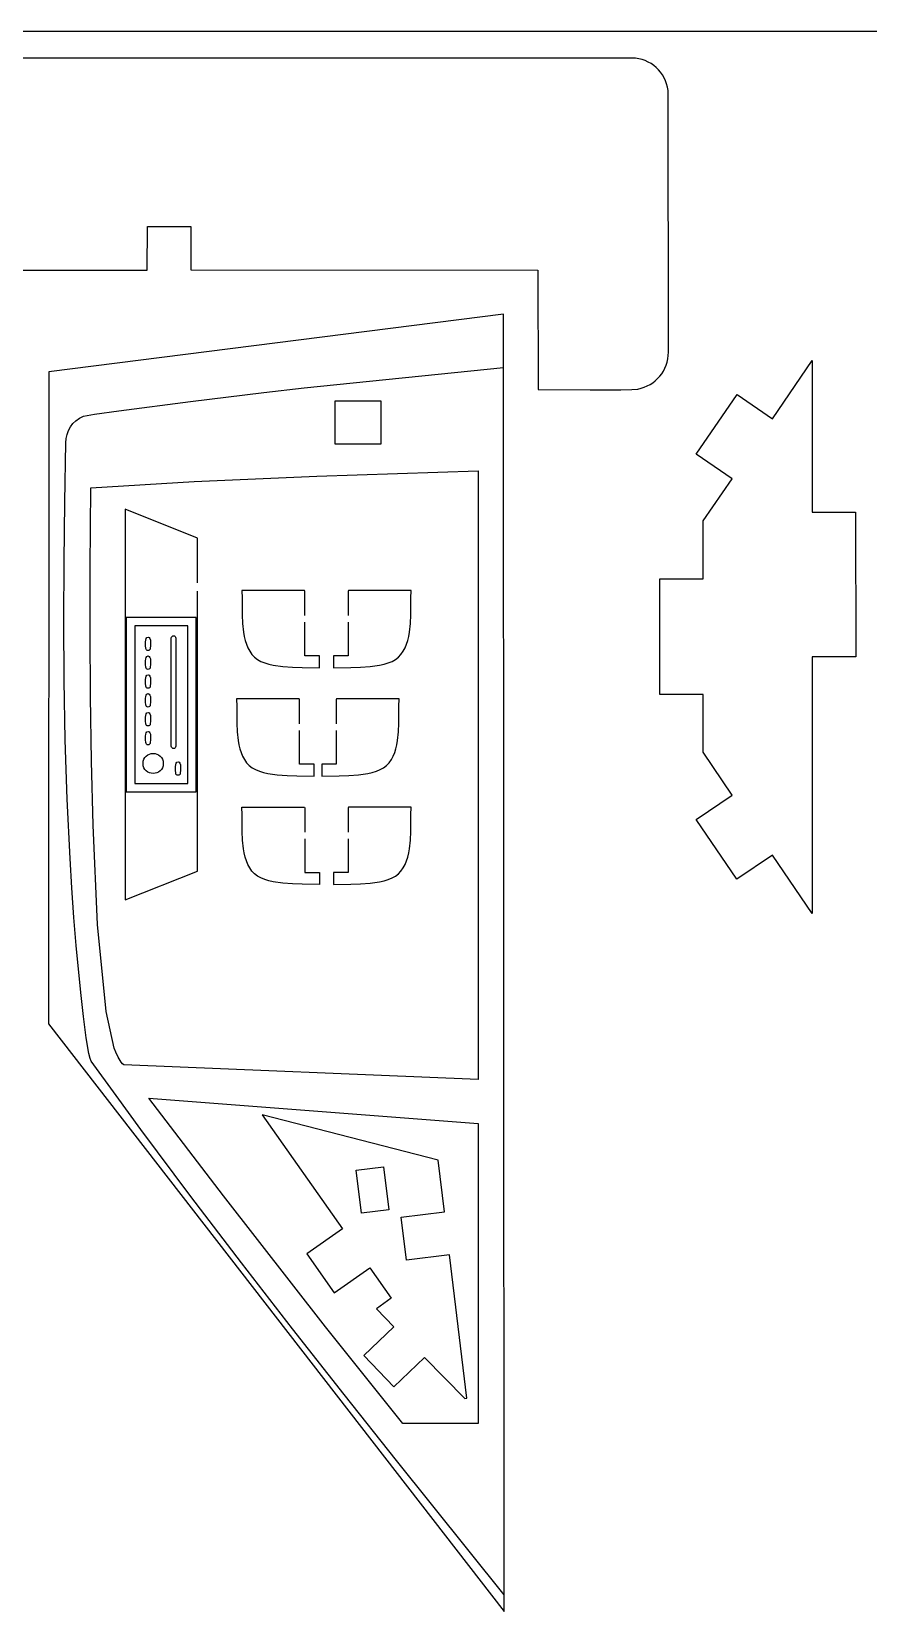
# Model space of a CAD drawing. Extents: x 279 to 859, y 491 to 871.
# Drawn here: x 518.1 to 567.8, y 777.1 to 871 of the extents above; entities that cross this region are included whole.
import ezdxf

# ---------------------------------------------------------------- set-up
doc = ezdxf.new("R2010")
doc.units = 0
doc.layers.get('0').update_dxf_attribs({"linetype": 'CONTINUOUS'})

msp = doc.modelspace()

# ---------------------------------------------------------------- linework, layer by layer
at = {"color": 7}
msp.add_line((858.559376, 871.005032), (278.559376, 871.005032), dxfattribs=at)
at = {"color": 3}
for p, q in [((553.761116, 869.432494), (472.939616, 869.432494)), ((553.967958, 869.420186), (553.761116, 869.432494)), ((554.168094, 869.389684), (553.967958, 869.420186)), ((554.360885, 869.341789), (554.168094, 869.389684)), ((554.54569, 869.277304), (554.360885, 869.341789)), ((554.721869, 869.19703), (554.54569, 869.277304)), ((554.888783, 869.101769), (554.721869, 869.19703)), ((555.045791, 868.992323), (554.888783, 869.101769)), ((555.192254, 868.869494), (555.045791, 868.992323)), ((555.327531, 868.734084), (555.192254, 868.869494)), ((555.450982, 868.586895), (555.327531, 868.734084)), ((555.561968, 868.428728), (555.450982, 868.586895)), ((555.659849, 868.260385), (555.561968, 868.428728)), ((555.743984, 868.082668), (555.659849, 868.260385)), ((555.813734, 867.89638), (555.743984, 868.082668)), ((555.868458, 867.702321), (555.813734, 867.89638)), ((555.907516, 867.501294), (555.868458, 867.702321)), ((555.918516, 851.945194), (555.907516, 867.501294)), ((524.933416, 856.832894), (524.955016, 859.413294)), ((524.955016, 859.413294), (527.534316, 859.413294)), ((527.534316, 859.413294), (527.535016, 856.836894)), ((501.731816, 856.832894), (524.933416, 856.832894)), ((527.535016, 856.836894), (548.156316, 856.832894)), ((548.156316, 856.832894), (548.177316, 849.736594)), ((546.118282, 854.212562), (519.103982, 850.772562)), ((546.150182, 777.100762), (546.118282, 854.212562)), ((555.883993, 851.547516), (555.909777, 851.743817)), ((555.909777, 851.743817), (555.918516, 851.945194)), ((555.52201, 850.66873), (555.623325, 850.828261)), ((555.623325, 850.828261), (555.710828, 850.996664)), ((555.710828, 850.996664), (555.783871, 851.17318)), ((555.783871, 851.17318), (555.841808, 851.357051)), ((555.841808, 851.357051), (555.883993, 851.547516)), ((562.11112, 847.983186), (564.47062, 851.456486)), ((564.47062, 851.456486), (564.46702, 842.446586)), ((519.103982, 850.772562), (519.074082, 812.028362)), ((554.291842, 849.803006), (554.480376, 849.864224)), ((554.480376, 849.864224), (554.660271, 849.940388)), ((554.660271, 849.940388), (554.83088, 850.03074)), ((554.83088, 850.03074), (554.991558, 850.134519)), ((554.991558, 850.134519), (555.141656, 850.250967)), ((555.141656, 850.250967), (555.280528, 850.379324)), ((555.280528, 850.379324), (555.407529, 850.518832)), ((555.407529, 850.518832), (555.52201, 850.66873)), ((548.177316, 849.736594), (551.269254, 849.716294)), ((551.269254, 849.716294), (553.097658, 849.719776)), ((553.097658, 849.719776), (553.748098, 849.733176)), ((553.748098, 849.733176), (554.095316, 849.757494)), ((554.095316, 849.757494), (554.291842, 849.803006)), ((557.57542, 845.877786), (560.00472, 849.425586)), ((560.00472, 849.425586), (562.11112, 847.983186)), ((559.70392, 844.420186), (557.57542, 845.877786)), ((521.587182, 843.878062), (527.736882, 844.257362)), ((527.736882, 844.257362), (535.029182, 844.588562)), ((535.029182, 844.588562), (544.610182, 844.903262)), ((544.610182, 844.903262), (544.609982, 808.726562)), ((557.99522, 841.924586), (559.70392, 844.420186)), ((521.555882, 839.132762), (521.587182, 843.878062)), ((564.46702, 842.446586), (567.04682, 842.446586)), ((567.04682, 842.446586), (567.05042, 833.847286)), ((557.99522, 838.484886), (557.99522, 841.924586)), ((521.556376, 835.334285), (521.555882, 839.132762)), ((555.41542, 831.605286), (555.41542, 838.484886)), ((555.41542, 838.484886), (557.99522, 838.484886)), ((521.576107, 831.486974), (521.556376, 835.334285)), ((567.05042, 833.847286), (564.47062, 833.847286)), ((564.47062, 833.847286), (564.47062, 818.581086)), ((521.628276, 827.640507), (521.576107, 831.486974)), ((557.99522, 831.605286), (555.41542, 831.605286)), ((557.99522, 828.165486), (557.99522, 831.605286)), ((521.726082, 823.844562), (521.628276, 827.640507)), ((559.71062, 825.624686), (557.99522, 828.165486)), ((557.57262, 824.181086), (559.71062, 825.624686)), ((521.996682, 817.936862), (521.726082, 823.844562)), ((559.97842, 820.617486), (557.57262, 824.181086)), ((562.11652, 822.061086), (559.97842, 820.617486)), ((564.47062, 818.581086), (562.11652, 822.061086)), ((522.510882, 812.749362), (521.996682, 817.936862)), ((522.987282, 810.570862), (522.510882, 812.749362)), ((519.074082, 812.028362), (546.150182, 777.100762)), ((523.074829, 810.348387), (522.987282, 810.570862)), ((523.220482, 810.041837), (523.074829, 810.348387)), ((523.392535, 809.754224), (523.220482, 810.041837)), ((523.478553, 809.649711), (523.392535, 809.754224)), ((523.559282, 809.588562), (523.478553, 809.649711)), ((544.609982, 808.726562), (523.559282, 809.588562)), ((529.470782, 801.799262), (525.046382, 807.610162)), ((525.046382, 807.610162), (544.610182, 806.109962)), ((544.610182, 806.109962), (544.606082, 788.260662)), ((535.544782, 794.006762), (529.470782, 801.799262)), ((540.129882, 788.260662), (535.544782, 794.006762)), ((544.606082, 788.260662), (540.129882, 788.260662))]:
    msp.add_line(p, q, dxfattribs=at)
at = {"color": 1}
for p, q in [((534.276782, 849.829462), (546.126482, 851.037162)), ((523.25444, 848.463557), (527.517344, 849.010899)), ((527.517344, 849.010899), (531.879643, 849.544873)), ((531.879643, 849.544873), (534.276782, 849.829462)), ((520.710165, 847.875729), (520.918249, 848.021157)), ((520.918249, 848.021157), (521.155482, 848.138862)), ((521.155482, 848.138862), (521.364446, 848.186255)), ((521.364446, 848.186255), (521.805433, 848.258628)), ((521.805433, 848.258628), (523.25444, 848.463557)), ((520.126035, 846.816046), (520.180205, 847.064388)), ((520.180205, 847.064388), (520.266249, 847.296908)), ((520.266249, 847.296908), (520.383619, 847.511224)), ((520.383619, 847.511224), (520.531773, 847.704958)), ((520.531773, 847.704958), (520.710165, 847.875729)), ((520.042401, 843.028453), (520.104282, 846.554262)), ((520.104282, 846.554262), (520.126035, 846.816046)), ((520.002087, 839.500493), (520.042401, 843.028453)), ((519.989941, 835.97138), (520.002087, 839.500493)), ((520.012569, 832.442112), (519.989941, 835.97138)), ((527.855282, 836.187262), (523.694482, 836.187262)), ((523.694482, 836.187262), (523.694482, 825.811562)), ((527.855282, 825.811562), (527.855282, 836.187262)), ((527.349482, 835.681462), (524.200282, 835.681462)), ((524.200282, 835.681462), (524.200282, 826.317462)), ((524.846044, 834.732049), (524.856578, 834.839421)), ((524.856578, 834.839421), (524.881833, 834.929473)), ((524.881833, 834.929473), (524.926329, 834.991416)), ((524.926329, 834.991416), (524.994582, 835.014462)), ((524.994582, 835.014462), (525.062839, 834.991412)), ((525.062839, 834.991412), (525.107346, 834.929459)), ((525.107346, 834.929459), (525.132618, 834.839394)), ((525.132618, 834.839394), (525.143169, 834.732012)), ((526.374882, 834.957962), (526.386385, 835.015056)), ((526.374882, 828.522562), (526.374882, 834.957962)), ((526.386385, 835.015056), (526.41671, 835.055837)), ((526.41671, 835.055837), (526.459584, 835.080306)), ((526.459584, 835.080306), (526.508732, 835.088462)), ((526.508732, 835.088462), (526.55788, 835.080306)), ((526.55788, 835.080306), (526.600754, 835.055837)), ((526.600754, 835.055837), (526.631079, 835.015056)), ((526.631079, 835.015056), (526.642582, 834.957962)), ((526.642582, 834.957962), (526.642582, 828.522562)), ((527.349482, 826.317462), (527.349482, 835.681462)), ((524.851074, 834.508507), (524.846044, 834.732049)), ((524.860782, 834.345162), (524.851074, 834.508507)), ((524.872285, 834.288068), (524.860782, 834.345162)), ((524.90261, 834.247287), (524.872285, 834.288068)), ((524.881833, 833.808473), (524.926329, 833.870416)), ((524.945484, 834.222818), (524.90261, 834.247287)), ((524.926329, 833.870416), (524.994582, 833.893462)), ((524.994632, 834.214662), (524.945484, 834.222818)), ((524.994582, 833.893462), (525.062839, 833.870412)), ((525.04378, 834.222818), (524.994632, 834.214662)), ((525.086654, 834.247287), (525.04378, 834.222818)), ((525.062839, 833.870412), (525.107346, 833.808459)), ((525.116979, 834.288068), (525.086654, 834.247287)), ((525.128482, 834.345162), (525.116979, 834.288068)), ((525.138174, 834.508465), (525.128482, 834.345162)), ((525.143169, 834.732012), (525.138174, 834.508465)), ((524.846044, 833.611049), (524.856578, 833.718421)), ((524.851074, 833.387507), (524.846044, 833.611049)), ((524.860782, 833.224162), (524.851074, 833.387507)), ((524.856578, 833.718421), (524.881833, 833.808473)), ((524.872285, 833.167068), (524.860782, 833.224162)), ((524.90261, 833.126287), (524.872285, 833.167068)), ((524.945484, 833.101818), (524.90261, 833.126287)), ((524.994632, 833.093662), (524.945484, 833.101818)), ((525.04378, 833.101818), (524.994632, 833.093662)), ((525.086654, 833.126287), (525.04378, 833.101818)), ((525.116979, 833.167068), (525.086654, 833.126287)), ((525.107346, 833.808459), (525.132618, 833.718394)), ((525.128482, 833.224162), (525.116979, 833.167068)), ((525.138174, 833.387465), (525.128482, 833.224162)), ((525.132618, 833.718394), (525.143169, 833.611012)), ((525.143169, 833.611012), (525.138174, 833.387465)), ((520.076574, 828.913688), (520.012569, 832.442112)), ((524.846044, 832.490049), (524.856578, 832.597421)), ((524.851074, 832.266507), (524.846044, 832.490049)), ((524.860782, 832.103162), (524.851074, 832.266507)), ((524.856578, 832.597421), (524.881833, 832.687473)), ((524.872285, 832.046068), (524.860782, 832.103162)), ((524.90261, 832.005287), (524.872285, 832.046068)), ((524.881833, 832.687473), (524.926329, 832.749416)), ((524.945484, 831.980818), (524.90261, 832.005287)), ((524.926329, 832.749416), (524.994582, 832.772462)), ((524.994582, 832.772462), (525.062839, 832.749412)), ((525.086654, 832.005287), (525.04378, 831.980818)), ((525.062839, 832.749412), (525.107346, 832.687459)), ((525.116979, 832.046068), (525.086654, 832.005287)), ((525.107346, 832.687459), (525.132618, 832.597394)), ((525.128482, 832.103162), (525.116979, 832.046068)), ((525.138174, 832.266465), (525.128482, 832.103162)), ((525.132618, 832.597394), (525.143169, 832.490012)), ((525.143169, 832.490012), (525.138174, 832.266465)), ((524.846044, 831.368949), (524.856578, 831.476321)), ((524.851074, 831.145407), (524.846044, 831.368949)), ((524.860782, 830.982062), (524.851074, 831.145407)), ((524.856578, 831.476321), (524.881833, 831.566373)), ((524.881833, 831.566373), (524.926329, 831.628316)), ((524.926329, 831.628316), (524.994582, 831.651362)), ((524.994632, 831.972662), (524.945484, 831.980818)), ((524.994582, 831.651362), (525.062839, 831.628312)), ((525.04378, 831.980818), (524.994632, 831.972662)), ((525.062839, 831.628312), (525.107346, 831.566359)), ((525.107346, 831.566359), (525.132618, 831.476294)), ((525.138174, 831.145365), (525.128482, 830.982062)), ((525.132618, 831.476294), (525.143169, 831.368912)), ((525.143169, 831.368912), (525.138174, 831.145365)), ((524.846044, 830.247912), (524.856578, 830.355294)), ((524.851074, 830.024365), (524.846044, 830.247912)), ((524.856578, 830.355294), (524.881833, 830.445359)), ((524.872285, 830.924935), (524.860782, 830.982062)), ((524.90261, 830.884131), (524.872285, 830.924935)), ((524.881833, 830.445359), (524.926329, 830.507312)), ((524.945484, 830.859648), (524.90261, 830.884131)), ((524.926329, 830.507312), (524.994582, 830.530362)), ((524.994632, 830.851487), (524.945484, 830.859648)), ((524.994582, 830.530362), (525.062839, 830.507308)), ((525.04378, 830.859648), (524.994632, 830.851487)), ((525.086654, 830.884131), (525.04378, 830.859648)), ((525.062839, 830.507308), (525.107346, 830.445345)), ((525.116979, 830.924935), (525.086654, 830.884131)), ((525.107346, 830.445345), (525.132618, 830.355268)), ((525.128482, 830.982062), (525.116979, 830.924935)), ((525.132618, 830.355268), (525.143169, 830.247874)), ((525.143169, 830.247874), (525.138174, 830.024323)), ((524.846044, 829.126899), (524.856578, 829.234252)), ((524.860782, 829.861062), (524.851074, 830.024365)), ((524.856578, 829.234252), (524.881833, 829.324288)), ((524.872285, 829.803968), (524.860782, 829.861062)), ((524.90261, 829.763187), (524.872285, 829.803968)), ((524.881833, 829.324288), (524.926329, 829.386221)), ((524.945484, 829.738718), (524.90261, 829.763187)), ((524.926329, 829.386221), (524.994582, 829.409262)), ((524.994632, 829.730562), (524.945484, 829.738718)), ((524.994582, 829.409262), (525.062839, 829.386213)), ((525.04378, 829.738718), (524.994632, 829.730562)), ((525.086654, 829.763187), (525.04378, 829.738718)), ((525.062839, 829.386213), (525.107346, 829.32426)), ((525.116979, 829.803968), (525.086654, 829.763187)), ((525.107346, 829.32426), (525.132618, 829.2342)), ((525.128482, 829.861062), (525.116979, 829.803968)), ((525.138174, 830.024323), (525.128482, 829.861062)), ((525.132618, 829.2342), (525.143169, 829.126824)), ((520.188558, 825.387106), (520.076574, 828.913688)), ((524.851074, 828.903392), (524.846044, 829.126899)), ((524.860782, 828.740062), (524.851074, 828.903392)), ((524.872285, 828.682935), (524.860782, 828.740062)), ((524.90261, 828.642131), (524.872285, 828.682935)), ((524.945484, 828.617648), (524.90261, 828.642131)), ((524.994632, 828.609487), (524.945484, 828.617648)), ((525.04378, 828.617648), (524.994632, 828.609487)), ((525.086654, 828.642131), (525.04378, 828.617648)), ((525.116979, 828.682935), (525.086654, 828.642131)), ((525.128482, 828.740062), (525.116979, 828.682935)), ((525.138174, 828.903307), (525.128482, 828.740062)), ((525.143169, 829.126824), (525.138174, 828.903307)), ((526.386385, 828.465435), (526.374882, 828.522562)), ((526.41671, 828.424631), (526.386385, 828.465435)), ((526.459584, 828.400148), (526.41671, 828.424631)), ((526.508732, 828.391987), (526.459584, 828.400148)), ((526.55788, 828.400148), (526.508732, 828.391987)), ((526.600754, 828.424631), (526.55788, 828.400148)), ((526.631079, 828.465435), (526.600754, 828.424631)), ((526.642582, 828.522562), (526.631079, 828.465435)), ((524.693482, 827.501862), (524.70701, 827.640713)), ((524.70701, 827.363012), (524.693482, 827.501862)), ((524.70701, 827.640713), (524.745242, 827.761052)), ((524.745242, 827.242676), (524.70701, 827.363012)), ((524.745242, 827.761052), (524.804649, 827.862879)), ((524.804649, 827.862879), (524.881701, 827.946195)), ((524.881701, 827.946195), (524.972869, 828.010997)), ((524.972869, 828.010997), (525.074625, 828.057287)), ((525.074625, 828.057287), (525.183439, 828.085063)), ((525.183439, 828.085063), (525.295782, 828.094324)), ((525.295782, 828.094324), (525.408125, 828.085072)), ((525.408125, 828.085072), (525.516939, 828.057304)), ((525.516939, 828.057304), (525.618695, 828.011021)), ((525.618695, 828.011021), (525.709863, 827.946223)), ((525.709863, 827.946223), (525.786915, 827.862908)), ((525.786915, 827.862908), (525.846322, 827.761077)), ((525.846322, 827.761077), (525.884554, 827.640728)), ((525.884554, 827.363012), (525.846322, 827.242676)), ((525.884554, 827.640728), (525.898082, 827.501862)), ((525.898082, 827.501862), (525.884554, 827.363012)), ((526.627819, 827.319849), (526.638358, 827.427184)), ((526.632862, 827.096376), (526.627819, 827.319849)), ((526.638358, 827.427184), (526.663633, 827.517204)), ((526.663633, 827.517204), (526.708167, 827.579125)), ((526.708167, 827.579125), (526.776482, 827.602162)), ((526.776482, 827.602162), (526.844706, 827.579117)), ((526.844706, 827.579117), (526.889188, 827.517176)), ((526.889188, 827.517176), (526.914442, 827.427131)), ((526.914442, 827.427131), (526.924982, 827.319774)), ((526.924982, 827.319774), (526.919976, 827.096292)), ((524.804649, 827.140853), (524.745242, 827.242676)), ((524.881701, 827.057543), (524.804649, 827.140853)), ((524.972869, 826.992747), (524.881701, 827.057543)), ((525.074625, 826.946463), (524.972869, 826.992747)), ((525.183439, 826.918694), (525.074625, 826.946463)), ((525.295782, 826.909437), (525.183439, 826.918694)), ((525.408125, 826.918694), (525.295782, 826.909437)), ((525.516939, 826.946463), (525.408125, 826.918694)), ((525.618695, 826.992747), (525.516939, 826.946463)), ((525.709863, 827.057543), (525.618695, 826.992747)), ((525.786915, 827.140853), (525.709863, 827.057543)), ((525.846322, 827.242676), (525.786915, 827.140853)), ((526.642582, 826.933062), (526.632862, 827.096376)), ((526.654085, 826.875968), (526.642582, 826.933062)), ((526.68441, 826.835187), (526.654085, 826.875968)), ((526.727284, 826.810718), (526.68441, 826.835187)), ((526.776432, 826.802562), (526.727284, 826.810718)), ((526.82558, 826.810718), (526.776432, 826.802562)), ((526.868454, 826.835187), (526.82558, 826.810718)), ((526.898779, 826.875968), (526.868454, 826.835187)), ((526.910282, 826.933062), (526.898779, 826.875968)), ((526.919976, 827.096292), (526.910282, 826.933062)), ((523.694482, 825.811562), (527.855282, 825.811562)), ((524.200282, 826.317462), (527.349482, 826.317462)), ((520.355127, 821.863364), (520.188558, 825.387106)), ((520.460943, 820.102871), (520.355127, 821.863364)), ((520.582882, 818.343462), (520.460943, 820.102871)), ((520.725696, 816.67417), (520.582882, 818.343462)), ((520.996844, 813.894249), (520.725696, 816.67417)), ((521.156383, 812.462713), (520.996844, 813.894249)), ((521.319012, 811.20341), (521.156383, 812.462713)), ((521.475066, 810.266305), (521.319012, 811.20341)), ((521.547608, 809.965441), (521.475066, 810.266305)), ((521.614882, 809.801362), (521.547608, 809.965441)), ((523.088647, 807.763293), (521.614882, 809.801362)), ((524.567339, 805.744952), (523.088647, 807.763293)), ((527.542098, 801.756881), (524.567339, 805.744952)), ((530.544348, 797.816013), (527.542098, 801.756881)), ((533.579282, 793.901212), (530.544348, 797.816013)), ((536.652091, 789.991342), (533.579282, 793.901212)), ((539.767966, 786.065268), (536.652091, 789.991342)), ((546.149682, 778.079962), (539.767966, 786.065268))]:
    msp.add_line(p, q, dxfattribs=at)
at = {"color": 5}
for p, q in [((536.120182, 849.052862), (538.833682, 849.052862)), ((536.120182, 846.473062), (536.120182, 849.052862)), ((538.833682, 849.052862), (538.834182, 846.480562)), ((538.834182, 846.480562), (536.120182, 846.473062))]:
    msp.add_line(p, q, dxfattribs=at)
at = {"color": 2}
for p, q in [((527.924782, 840.889462), (523.624782, 842.609462)), ((523.624782, 842.609462), (523.624782, 819.389362)), ((527.924782, 838.235962), (527.924782, 840.889462)), ((527.924782, 821.109362), (527.924782, 837.735962)), ((534.297982, 837.786462), (530.574282, 837.786462)), ((530.574282, 837.786462), (530.588891, 837.332818)), ((534.311082, 837.732462), (534.297982, 837.786462)), ((534.311082, 836.296362), (534.311082, 837.732462)), ((536.899282, 837.786462), (536.886182, 837.732462)), ((536.886182, 837.732462), (536.886182, 836.296362)), ((540.622982, 837.786462), (536.899282, 837.786462)), ((540.608372, 837.332818), (540.622982, 837.786462)), ((530.588891, 837.332818), (530.590433, 836.842646)), ((530.590433, 836.842646), (530.594003, 836.331039)), ((540.603261, 836.331039), (540.60683, 836.842646)), ((540.60683, 836.842646), (540.608372, 837.332818)), ((530.594003, 836.331039), (530.614694, 835.813087)), ((530.614694, 835.813087), (530.667603, 835.303882)), ((534.311082, 833.894262), (534.311082, 835.902662)), ((536.886182, 835.902662), (536.886182, 833.894262)), ((540.529661, 835.303882), (540.582569, 835.813087)), ((540.582569, 835.813087), (540.603261, 836.331039)), ((530.667603, 835.303882), (530.710856, 835.057275)), ((530.710856, 835.057275), (530.767824, 834.818515)), ((530.767824, 834.818515), (530.840394, 834.589487)), ((540.35687, 834.589487), (540.42944, 834.818515)), ((540.42944, 834.818515), (540.486408, 835.057275)), ((540.486408, 835.057275), (540.529661, 835.303882)), ((530.840394, 834.589487), (530.930452, 834.372078)), ((530.930452, 834.372078), (531.039886, 834.168174)), ((531.039886, 834.168174), (531.170582, 833.979662)), ((531.170582, 833.979662), (531.320737, 833.821155)), ((535.179682, 833.893962), (534.311082, 833.894262)), ((535.179682, 833.185462), (535.179682, 833.893962)), ((536.886182, 833.894262), (536.017582, 833.893962)), ((536.017582, 833.893962), (536.017582, 833.185462)), ((539.876526, 833.821155), (540.026682, 833.979662)), ((540.026682, 833.979662), (540.157378, 834.168174)), ((540.157378, 834.168174), (540.266812, 834.372078)), ((540.266812, 834.372078), (540.35687, 834.589487)), ((531.320737, 833.821155), (531.499811, 833.686129)), ((531.499811, 833.686129), (531.704474, 833.572662)), ((531.704474, 833.572662), (531.931399, 833.478834)), ((531.931399, 833.478834), (532.177259, 833.402723)), ((532.177259, 833.402723), (532.438726, 833.342409)), ((532.438726, 833.342409), (532.995169, 833.261487)), ((532.995169, 833.261487), (533.574108, 833.220699)), ((533.574108, 833.220699), (534.148921, 833.204678)), ((534.148921, 833.204678), (535.179682, 833.185462)), ((536.017582, 833.185462), (537.048343, 833.204678)), ((537.048343, 833.204678), (537.623156, 833.220699)), ((537.623156, 833.220699), (538.202094, 833.261487)), ((538.202094, 833.261487), (538.758538, 833.342409)), ((538.758538, 833.342409), (539.020005, 833.402723)), ((539.020005, 833.402723), (539.265865, 833.478834)), ((539.265865, 833.478834), (539.49279, 833.572662)), ((539.49279, 833.572662), (539.697453, 833.686129)), ((539.697453, 833.686129), (539.876526, 833.821155)), ((533.977783, 831.348262), (530.254083, 831.348262)), ((530.254083, 831.348262), (530.268692, 830.894618)), ((533.990883, 831.294262), (533.977783, 831.348262)), ((533.990883, 829.858162), (533.990883, 831.294262)), ((536.194843, 831.348262), (536.181743, 831.294262)), ((536.181743, 831.294262), (536.181743, 829.858162)), ((539.918543, 831.348262), (536.194843, 831.348262)), ((539.903934, 830.894618), (539.918543, 831.348262)), ((530.268692, 830.894618), (530.270234, 830.404446)), ((530.270234, 830.404446), (530.273803, 829.892839)), ((539.898822, 829.892839), (539.902392, 830.404446)), ((539.902392, 830.404446), (539.903934, 830.894618)), ((530.273803, 829.892839), (530.294495, 829.374887)), ((530.294495, 829.374887), (530.347404, 828.865682)), ((533.990883, 827.456062), (533.990883, 829.464462)), ((536.181743, 829.464462), (536.181743, 827.456062)), ((539.825222, 828.865682), (539.878131, 829.374887)), ((539.878131, 829.374887), (539.898822, 829.892839)), ((530.347404, 828.865682), (530.390657, 828.619075)), ((530.390657, 828.619075), (530.447625, 828.380315)), ((530.447625, 828.380315), (530.520194, 828.151287)), ((539.652431, 828.151287), (539.725001, 828.380315)), ((539.725001, 828.380315), (539.781969, 828.619075)), ((539.781969, 828.619075), (539.825222, 828.865682)), ((530.520194, 828.151287), (530.610253, 827.933878)), ((530.610253, 827.933878), (530.719686, 827.729974)), ((530.719686, 827.729974), (530.850383, 827.541462)), ((530.850383, 827.541462), (531.000538, 827.382955)), ((531.000538, 827.382955), (531.179611, 827.247929)), ((534.859483, 827.455762), (533.990883, 827.456062)), ((534.859483, 826.747262), (534.859483, 827.455762)), ((536.181743, 827.456062), (535.313143, 827.455762)), ((535.313143, 827.455762), (535.313143, 826.747262)), ((538.993015, 827.247929), (539.172088, 827.382955)), ((539.172088, 827.382955), (539.322243, 827.541462)), ((539.322243, 827.541462), (539.452939, 827.729974)), ((539.452939, 827.729974), (539.562373, 827.933878)), ((539.562373, 827.933878), (539.652431, 828.151287)), ((531.179611, 827.247929), (531.384274, 827.134462)), ((531.384274, 827.134462), (531.6112, 827.040634)), ((531.6112, 827.040634), (531.85706, 826.964523)), ((531.85706, 826.964523), (532.118526, 826.904209)), ((532.118526, 826.904209), (532.67497, 826.823287)), ((532.67497, 826.823287), (533.253909, 826.782499)), ((533.253909, 826.782499), (533.828722, 826.766478)), ((533.828722, 826.766478), (534.859483, 826.747262)), ((535.313143, 826.747262), (536.343904, 826.766478)), ((536.343904, 826.766478), (536.918717, 826.782499)), ((536.918717, 826.782499), (537.497656, 826.823287)), ((537.497656, 826.823287), (538.054099, 826.904209)), ((538.054099, 826.904209), (538.315566, 826.964523)), ((538.315566, 826.964523), (538.561426, 827.040634)), ((538.561426, 827.040634), (538.788351, 827.134462)), ((538.788351, 827.134462), (538.993015, 827.247929)), ((530.588891, 824.456418), (530.574282, 824.910062)), ((530.574282, 824.910062), (534.297982, 824.910062)), ((534.297982, 824.910062), (534.311082, 824.856062)), ((534.311082, 824.856062), (534.311082, 823.419962)), ((536.899282, 824.910062), (536.886182, 824.856062)), ((536.886182, 824.856062), (536.886182, 823.419962)), ((540.622982, 824.910062), (536.899282, 824.910062)), ((540.608372, 824.456418), (540.622982, 824.910062)), ((530.590433, 823.966246), (530.588891, 824.456418)), ((530.594003, 823.454639), (530.590433, 823.966246)), ((540.603261, 823.454639), (540.60683, 823.966246)), ((540.60683, 823.966246), (540.608372, 824.456418)), ((530.614694, 822.936687), (530.594003, 823.454639)), ((530.667603, 822.427482), (530.614694, 822.936687)), ((534.311082, 823.026262), (534.311082, 821.017862)), ((536.886182, 823.026262), (536.886182, 821.017862)), ((540.529661, 822.427482), (540.582569, 822.936687)), ((540.582569, 822.936687), (540.603261, 823.454639)), ((530.710856, 822.180875), (530.667603, 822.427482)), ((530.767824, 821.942115), (530.710856, 822.180875)), ((530.840394, 821.713087), (530.767824, 821.942115)), ((530.930452, 821.495678), (530.840394, 821.713087)), ((540.266812, 821.495678), (540.35687, 821.713087)), ((540.35687, 821.713087), (540.42944, 821.942115)), ((540.42944, 821.942115), (540.486408, 822.180875)), ((540.486408, 822.180875), (540.529661, 822.427482)), ((523.624782, 819.389362), (527.924782, 821.109362)), ((531.039886, 821.291774), (530.930452, 821.495678)), ((531.170582, 821.103262), (531.039886, 821.291774)), ((531.320737, 820.944755), (531.170582, 821.103262)), ((531.499811, 820.809729), (531.320737, 820.944755)), ((531.704474, 820.696262), (531.499811, 820.809729)), ((534.311082, 821.017862), (535.179682, 821.017562)), ((535.179682, 821.017562), (535.179682, 820.309062)), ((536.886182, 821.017862), (536.017582, 821.017562)), ((536.017582, 821.017562), (536.017582, 820.309062)), ((539.49279, 820.696262), (539.697453, 820.809729)), ((539.697453, 820.809729), (539.876526, 820.944755)), ((539.876526, 820.944755), (540.026682, 821.103262)), ((540.026682, 821.103262), (540.157378, 821.291774)), ((540.157378, 821.291774), (540.266812, 821.495678)), ((531.931399, 820.602434), (531.704474, 820.696262)), ((532.177259, 820.526323), (531.931399, 820.602434)), ((532.438726, 820.466009), (532.177259, 820.526323)), ((532.995169, 820.385087), (532.438726, 820.466009)), ((533.574108, 820.344299), (532.995169, 820.385087)), ((534.148921, 820.328278), (533.574108, 820.344299)), ((535.179682, 820.309062), (534.148921, 820.328278)), ((536.017582, 820.309062), (537.048343, 820.328278)), ((537.048343, 820.328278), (537.623156, 820.344299)), ((537.623156, 820.344299), (538.202094, 820.385087)), ((538.202094, 820.385087), (538.758538, 820.466009)), ((538.758538, 820.466009), (539.020005, 820.526323)), ((539.020005, 820.526323), (539.265865, 820.602434)), ((539.265865, 820.602434), (539.49279, 820.696262)), ((542.234382, 803.926362), (531.775282, 806.618562)), ((531.775282, 806.618562), (536.543582, 799.833662)), ((542.606482, 800.851162), (542.234382, 803.926362)), ((537.368782, 803.337562), (538.990582, 803.533762)), ((537.678682, 800.776162), (537.368782, 803.337562)), ((538.990582, 803.533762), (539.300582, 800.972462)), ((539.300582, 800.972462), (537.678682, 800.776162)), ((540.044882, 800.541162), (542.606482, 800.851162)), ((540.354782, 797.979862), (540.044882, 800.541162)), ((536.543582, 799.833662), (534.432882, 798.350262)), ((534.432882, 798.350262), (536.054782, 796.042362)), ((542.916382, 798.289862), (540.354782, 797.979862)), ((543.947582, 789.768462), (542.916382, 798.289862)), ((536.054782, 796.042362), (538.165682, 797.525962)), ((538.165682, 797.525962), (539.445982, 795.723062)), ((539.445982, 795.723062), (538.567882, 795.080262)), ((538.567882, 795.080262), (539.610982, 794.023362)), ((539.610982, 794.023362), (537.821282, 792.321662)), ((537.821282, 792.321662), (539.599082, 790.451962)), ((539.599082, 790.451962), (541.423382, 792.186262)), ((541.423382, 792.186262), (543.823382, 789.753462)), ((543.823382, 789.753462), (543.947582, 789.768462))]:
    msp.add_line(p, q, dxfattribs=at)

doc.saveas('drawing.dxf')
